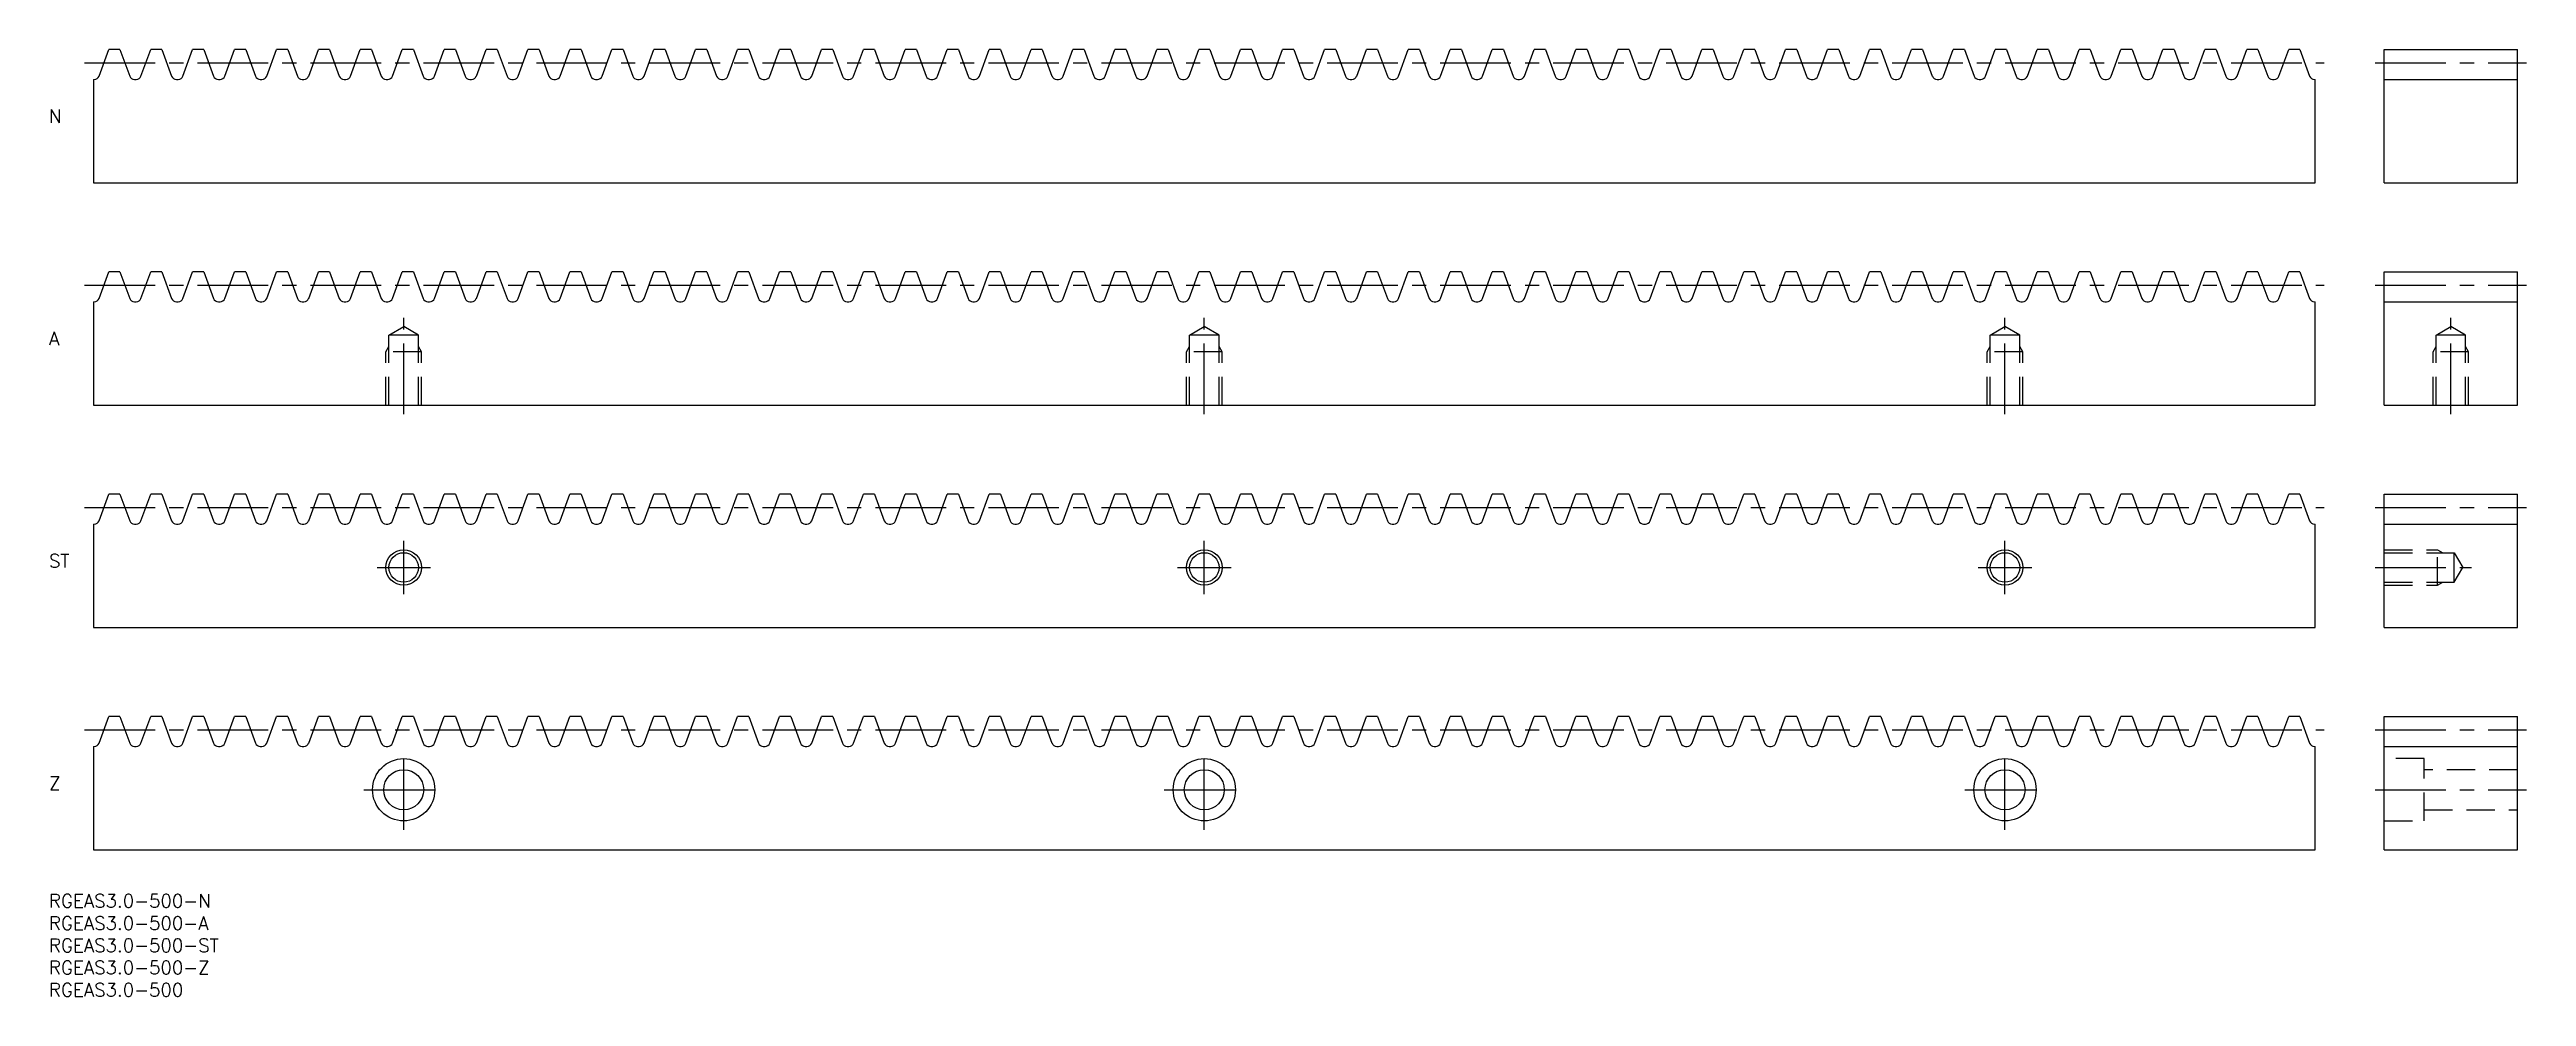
# Model space of a CAD drawing. Extents: x 0 to 557, y -23 to 190.
import ezdxf

# ---------------------------------------------------------------- set-up
doc = ezdxf.new("R2010")
doc.units = 0
doc.header["$LTSCALE"] = 0.5
doc.linetypes.add('CENTER', pattern=[50.8, 31.75, -6.35, 6.35, -6.35])
doc.linetypes.add('DASHED', pattern=[19.05, 12.7, -6.35])
for name, color, linetype in [('MSM_CENTER', 1, 'CENTER'), ('MSM_CONTINUOUS', 7, 'CONTINUOUS'), ('MSM_DASHED', 4, 'DASHED'), ('MSM_NARROW', 5, 'CONTINUOUS'), ('MSM_PART_NUMBER', 7, 'CONTINUOUS')]:
    doc.layers.add(name, color=color, linetype=linetype)
doc.styles.get("Standard").update_dxf_attribs({"font": 'txt.shx', "height": 3, "bigfont": 'bigfont.shx'})

msp = doc.modelspace()

# ---------------------------------------------------------------- linework, layer by layer
at = {"layer": 'MSM_CENTER'}
for p, q in [((8, 187), (511.51, 187)), ((523, 187), (557, 187)), ((8, 137), (511.51, 137)), ((523, 137), (557, 137)), ((79.75, 108), (79.75, 129.67)), ((259.75, 108), (259.75, 129.67)), ((439.76, 108), (439.76, 129.67)), ((540, 108), (540, 129.67)), ((8, 87), (511.51, 87)), ((523, 87), (557, 87)), ((79.75, 67.5), (79.75, 79.5)), ((259.75, 67.5), (259.75, 79.5)), ((439.76, 67.5), (439.76, 79.5)), ((73.75, 73.5), (85.75, 73.5)), ((253.75, 73.5), (265.75, 73.5)), ((433.76, 73.5), (445.76, 73.5)), ((523, 73.5), (544.67, 73.5)), ((8, 37), (511.51, 37)), ((523, 37), (557, 37)), ((79.75, 14.5), (79.75, 32.5)), ((259.75, 14.5), (259.75, 32.5)), ((439.76, 14.5), (439.76, 32.5)), ((70.76, 23.5), (88.75, 23.5)), ((250.76, 23.5), (268.75, 23.5)), ((430.76, 23.5), (448.75, 23.5)), ((523, 23.5), (557, 23.5))]:
    msp.add_line(p, q, dxfattribs=at)
at = {"layer": 'MSM_CONTINUOUS'}
for p, q in [((11.26, 184), (13.45, 190)), ((15.97, 190), (13.45, 190)), ((15.97, 190), (18.16, 184)), ((20.69, 184), (22.87, 190)), ((25.4, 190), (22.87, 190)), ((25.4, 190), (27.58, 184)), ((30.11, 184), (32.3, 190)), ((34.82, 190), (32.3, 190)), ((34.82, 190), (37.01, 184)), ((39.54, 184), (41.72, 190)), ((44.25, 190), (41.72, 190)), ((44.25, 190), (46.43, 184)), ((48.96, 184), (51.15, 190)), ((53.67, 190), (51.15, 190)), ((53.67, 190), (55.86, 184)), ((58.39, 184), (60.57, 190)), ((63.1, 190), (60.57, 190)), ((63.1, 190), (65.28, 184)), ((67.81, 184), (69.99, 190)), ((72.52, 190), (69.99, 190)), ((72.52, 190), (74.71, 184)), ((77.24, 184), (79.42, 190)), ((81.95, 190), (79.42, 190)), ((81.95, 190), (84.13, 184)), ((86.66, 184), (88.84, 190)), ((91.37, 190), (88.84, 190)), ((91.37, 190), (93.56, 184)), ((96.09, 184), (98.27, 190)), ((100.8, 190), (98.27, 190)), ((100.8, 190), (102.98, 184)), ((105.51, 184), (107.69, 190)), ((110.22, 190), (107.69, 190)), ((110.22, 190), (112.41, 184)), ((114.93, 184), (117.12, 190)), ((119.65, 190), (117.12, 190)), ((119.65, 190), (121.83, 184)), ((124.36, 184), (126.54, 190)), ((129.07, 190), (126.54, 190)), ((129.07, 190), (131.26, 184)), ((133.78, 184), (135.97, 190)), ((138.5, 190), (135.97, 190)), ((138.5, 190), (140.68, 184)), ((143.21, 184), (145.39, 190)), ((147.92, 190), (145.39, 190)), ((147.92, 190), (150.11, 184)), ((152.63, 184), (154.82, 190)), ((157.35, 190), (154.82, 190)), ((157.35, 190), (159.53, 184)), ((162.06, 184), (164.24, 190)), ((166.77, 190), (164.24, 190)), ((166.77, 190), (168.96, 184)), ((171.48, 184), (173.67, 190)), ((176.2, 190), (173.67, 190)), ((176.2, 190), (178.38, 184)), ((180.91, 184), (183.09, 190)), ((185.62, 190), (183.09, 190)), ((185.62, 190), (187.8, 184)), ((190.33, 184), (192.52, 190)), ((195.05, 190), (192.52, 190)), ((195.05, 190), (197.23, 184)), ((199.76, 184), (201.94, 190)), ((204.47, 190), (201.94, 190)), ((204.47, 190), (206.65, 184)), ((209.18, 184), (211.37, 190)), ((213.9, 190), (211.37, 190)), ((213.9, 190), (216.08, 184)), ((218.61, 184), (220.79, 190)), ((223.32, 190), (220.79, 190)), ((223.32, 190), (225.5, 184)), ((228.03, 184), (230.22, 190)), ((232.74, 190), (230.22, 190)), ((232.74, 190), (234.93, 184)), ((237.46, 184), (239.64, 190)), ((242.17, 190), (239.64, 190)), ((242.17, 190), (244.35, 184)), ((246.88, 184), (249.07, 190)), ((251.59, 190), (249.07, 190)), ((251.59, 190), (253.78, 184)), ((256.31, 184), (258.49, 190)), ((261.02, 190), (258.49, 190)), ((261.02, 190), (263.2, 184)), ((265.73, 184), (267.92, 190)), ((270.44, 190), (267.92, 190)), ((270.44, 190), (272.63, 184)), ((275.16, 184), (277.34, 190)), ((279.87, 190), (277.34, 190)), ((279.87, 190), (282.05, 184)), ((284.58, 184), (286.77, 190)), ((289.29, 190), (286.77, 190)), ((289.29, 190), (291.48, 184)), ((294.01, 184), (296.19, 190)), ((298.72, 190), (296.19, 190)), ((298.72, 190), (300.9, 184)), ((303.43, 184), (305.61, 190)), ((308.14, 190), (305.61, 190)), ((308.14, 190), (310.33, 184)), ((312.86, 184), (315.04, 190)), ((317.57, 190), (315.04, 190)), ((317.57, 190), (319.75, 184)), ((322.28, 184), (324.46, 190)), ((326.99, 190), (324.46, 190)), ((326.99, 190), (329.18, 184)), ((331.71, 184), (333.89, 190)), ((336.42, 190), (333.89, 190)), ((336.42, 190), (338.6, 184)), ((341.13, 184), (343.31, 190)), ((345.84, 190), (343.31, 190)), ((345.84, 190), (348.03, 184)), ((350.55, 184), (352.74, 190)), ((355.27, 190), (352.74, 190)), ((355.27, 190), (357.45, 184)), ((359.98, 184), (362.16, 190)), ((364.69, 190), (362.16, 190)), ((364.69, 190), (366.88, 184)), ((369.4, 184), (371.59, 190)), ((374.12, 190), (371.59, 190)), ((374.12, 190), (376.3, 184)), ((378.83, 184), (381.01, 190)), ((383.54, 190), (381.01, 190)), ((383.54, 190), (385.73, 184)), ((388.25, 184), (390.44, 190)), ((392.97, 190), (390.44, 190)), ((392.97, 190), (395.15, 184)), ((397.68, 184), (399.86, 190)), ((402.39, 190), (399.86, 190)), ((402.39, 190), (404.58, 184)), ((407.1, 184), (409.29, 190)), ((411.82, 190), (409.29, 190)), ((411.82, 190), (414, 184)), ((416.53, 184), (418.71, 190)), ((421.24, 190), (418.71, 190)), ((421.24, 190), (423.42, 184)), ((425.95, 184), (428.14, 190)), ((430.67, 190), (428.14, 190)), ((430.67, 190), (432.85, 184)), ((435.38, 184), (437.56, 190)), ((440.09, 190), (437.56, 190)), ((440.09, 190), (442.27, 184)), ((444.8, 184), (446.99, 190)), ((449.52, 190), (446.99, 190)), ((449.52, 190), (451.7, 184)), ((454.23, 184), (456.41, 190)), ((458.94, 190), (456.41, 190)), ((458.94, 190), (461.12, 184)), ((463.65, 184), (465.84, 190)), ((468.36, 190), (465.84, 190)), ((468.36, 190), (470.55, 184)), ((473.08, 184), (475.26, 190)), ((477.79, 190), (475.26, 190)), ((477.79, 190), (479.97, 184)), ((482.5, 184), (484.69, 190)), ((487.21, 190), (484.69, 190)), ((487.21, 190), (489.4, 184)), ((491.93, 184), (494.11, 190)), ((496.64, 190), (494.11, 190)), ((496.64, 190), (498.82, 184)), ((501.35, 184), (503.54, 190)), ((506.06, 190), (503.54, 190)), ((506.06, 190), (508.25, 184)), ((525, 190), (555, 190)), ((525, 160), (525, 190)), ((555, 160), (555, 190)), ((10, 183.25), (10.19, 183.25)), ((10, 183.25), (10, 160)), ((19.23, 183.25), (19.62, 183.25)), ((28.65, 183.25), (29.04, 183.25)), ((38.08, 183.25), (38.47, 183.25)), ((47.5, 183.25), (47.89, 183.25)), ((56.93, 183.25), (57.31, 183.25)), ((66.35, 183.25), (66.74, 183.25)), ((75.78, 183.25), (76.16, 183.25)), ((85.2, 183.25), (85.59, 183.25)), ((94.63, 183.25), (95.01, 183.25)), ((104.05, 183.25), (104.44, 183.25)), ((113.48, 183.25), (113.86, 183.25)), ((122.9, 183.25), (123.29, 183.25)), ((132.33, 183.25), (132.71, 183.25)), ((141.75, 183.25), (142.14, 183.25)), ((151.18, 183.25), (151.56, 183.25)), ((160.6, 183.25), (160.99, 183.25)), ((170.03, 183.25), (170.41, 183.25)), ((179.45, 183.25), (179.84, 183.25)), ((188.88, 183.25), (189.26, 183.25)), ((198.3, 183.25), (198.69, 183.25)), ((207.73, 183.25), (208.11, 183.25)), ((217.15, 183.25), (217.54, 183.25)), ((226.58, 183.25), (226.96, 183.25)), ((236, 183.25), (236.39, 183.25)), ((245.42, 183.25), (245.81, 183.25)), ((254.85, 183.25), (255.24, 183.25)), ((264.27, 183.25), (264.66, 183.25)), ((273.7, 183.25), (274.09, 183.25)), ((283.12, 183.25), (283.51, 183.25)), ((292.55, 183.25), (292.93, 183.25)), ((301.97, 183.25), (302.36, 183.25)), ((311.4, 183.25), (311.78, 183.25)), ((320.82, 183.25), (321.21, 183.25)), ((330.25, 183.25), (330.63, 183.25)), ((339.67, 183.25), (340.06, 183.25)), ((349.1, 183.25), (349.48, 183.25)), ((358.52, 183.25), (358.91, 183.25)), ((367.95, 183.25), (368.33, 183.25)), ((377.37, 183.25), (377.76, 183.25)), ((386.8, 183.25), (387.18, 183.25)), ((396.22, 183.25), (396.61, 183.25)), ((405.65, 183.25), (406.03, 183.25)), ((415.07, 183.25), (415.46, 183.25)), ((424.5, 183.25), (424.88, 183.25)), ((433.92, 183.25), (434.31, 183.25)), ((443.35, 183.25), (443.73, 183.25)), ((452.77, 183.25), (453.16, 183.25)), ((462.2, 183.25), (462.58, 183.25)), ((471.62, 183.25), (472.01, 183.25)), ((481.04, 183.25), (481.43, 183.25)), ((490.47, 183.25), (490.86, 183.25)), ((499.89, 183.25), (500.28, 183.25)), ((509.32, 183.25), (509.51, 183.25)), ((509.51, 160), (509.51, 183.25)), ((525, 183.25), (555, 183.25)), ((10, 160), (509.51, 160)), ((525, 160), (555, 160)), ((11.26, 134), (13.45, 140)), ((15.97, 140), (13.45, 140)), ((15.97, 140), (18.16, 134)), ((20.69, 134), (22.87, 140)), ((25.4, 140), (22.87, 140)), ((25.4, 140), (27.58, 134)), ((30.11, 134), (32.3, 140)), ((34.82, 140), (32.3, 140)), ((34.82, 140), (37.01, 134)), ((39.54, 134), (41.72, 140)), ((44.25, 140), (41.72, 140)), ((44.25, 140), (46.43, 134)), ((48.96, 134), (51.15, 140)), ((53.67, 140), (51.15, 140)), ((53.67, 140), (55.86, 134)), ((58.39, 134), (60.57, 140)), ((63.1, 140), (60.57, 140)), ((63.1, 140), (65.28, 134)), ((67.81, 134), (69.99, 140)), ((72.52, 140), (69.99, 140)), ((72.52, 140), (74.71, 134)), ((77.24, 134), (79.42, 140)), ((81.95, 140), (79.42, 140)), ((81.95, 140), (84.13, 134)), ((86.66, 134), (88.84, 140)), ((91.37, 140), (88.84, 140)), ((91.37, 140), (93.56, 134)), ((96.09, 134), (98.27, 140)), ((100.8, 140), (98.27, 140)), ((100.8, 140), (102.98, 134)), ((105.51, 134), (107.69, 140)), ((110.22, 140), (107.69, 140)), ((110.22, 140), (112.41, 134)), ((114.93, 134), (117.12, 140)), ((119.65, 140), (117.12, 140)), ((119.65, 140), (121.83, 134)), ((124.36, 134), (126.54, 140)), ((129.07, 140), (126.54, 140)), ((129.07, 140), (131.26, 134)), ((133.78, 134), (135.97, 140)), ((138.5, 140), (135.97, 140)), ((138.5, 140), (140.68, 134)), ((143.21, 134), (145.39, 140)), ((147.92, 140), (145.39, 140)), ((147.92, 140), (150.11, 134)), ((152.63, 134), (154.82, 140)), ((157.35, 140), (154.82, 140)), ((157.35, 140), (159.53, 134)), ((162.06, 134), (164.24, 140)), ((166.77, 140), (164.24, 140)), ((166.77, 140), (168.96, 134)), ((171.48, 134), (173.67, 140)), ((176.2, 140), (173.67, 140)), ((176.2, 140), (178.38, 134)), ((180.91, 134), (183.09, 140)), ((185.62, 140), (183.09, 140)), ((185.62, 140), (187.8, 134)), ((190.33, 134), (192.52, 140)), ((195.05, 140), (192.52, 140)), ((195.05, 140), (197.23, 134)), ((199.76, 134), (201.94, 140)), ((204.47, 140), (201.94, 140)), ((204.47, 140), (206.65, 134)), ((209.18, 134), (211.37, 140)), ((213.9, 140), (211.37, 140)), ((213.9, 140), (216.08, 134)), ((218.61, 134), (220.79, 140)), ((223.32, 140), (220.79, 140)), ((223.32, 140), (225.5, 134)), ((228.03, 134), (230.22, 140)), ((232.74, 140), (230.22, 140)), ((232.74, 140), (234.93, 134)), ((237.46, 134), (239.64, 140)), ((242.17, 140), (239.64, 140)), ((242.17, 140), (244.35, 134)), ((246.88, 134), (249.07, 140)), ((251.59, 140), (249.07, 140)), ((251.59, 140), (253.78, 134)), ((256.31, 134), (258.49, 140)), ((261.02, 140), (258.49, 140)), ((261.02, 140), (263.2, 134)), ((265.73, 134), (267.92, 140)), ((270.44, 140), (267.92, 140)), ((270.44, 140), (272.63, 134)), ((275.16, 134), (277.34, 140)), ((279.87, 140), (277.34, 140)), ((279.87, 140), (282.05, 134)), ((284.58, 134), (286.77, 140)), ((289.29, 140), (286.77, 140)), ((289.29, 140), (291.48, 134)), ((294.01, 134), (296.19, 140)), ((298.72, 140), (296.19, 140)), ((298.72, 140), (300.9, 134)), ((303.43, 134), (305.61, 140)), ((308.14, 140), (305.61, 140)), ((308.14, 140), (310.33, 134)), ((312.86, 134), (315.04, 140)), ((317.57, 140), (315.04, 140)), ((317.57, 140), (319.75, 134)), ((322.28, 134), (324.46, 140)), ((326.99, 140), (324.46, 140)), ((326.99, 140), (329.18, 134)), ((331.71, 134), (333.89, 140)), ((336.42, 140), (333.89, 140)), ((336.42, 140), (338.6, 134)), ((341.13, 134), (343.31, 140)), ((345.84, 140), (343.31, 140)), ((345.84, 140), (348.03, 134)), ((350.55, 134), (352.74, 140)), ((355.27, 140), (352.74, 140)), ((355.27, 140), (357.45, 134)), ((359.98, 134), (362.16, 140)), ((364.69, 140), (362.16, 140)), ((364.69, 140), (366.88, 134)), ((369.4, 134), (371.59, 140)), ((374.12, 140), (371.59, 140)), ((374.12, 140), (376.3, 134)), ((378.83, 134), (381.01, 140)), ((383.54, 140), (381.01, 140)), ((383.54, 140), (385.73, 134)), ((388.25, 134), (390.44, 140)), ((392.97, 140), (390.44, 140)), ((392.97, 140), (395.15, 134)), ((397.68, 134), (399.86, 140)), ((402.39, 140), (399.86, 140)), ((402.39, 140), (404.58, 134)), ((407.1, 134), (409.29, 140)), ((411.82, 140), (409.29, 140)), ((411.82, 140), (414, 134)), ((416.53, 134), (418.71, 140)), ((421.24, 140), (418.71, 140)), ((421.24, 140), (423.42, 134)), ((425.95, 134), (428.14, 140)), ((430.67, 140), (428.14, 140)), ((430.67, 140), (432.85, 134)), ((435.38, 134), (437.56, 140)), ((440.09, 140), (437.56, 140)), ((440.09, 140), (442.27, 134)), ((444.8, 134), (446.99, 140)), ((449.52, 140), (446.99, 140)), ((449.52, 140), (451.7, 134)), ((454.23, 134), (456.41, 140)), ((458.94, 140), (456.41, 140)), ((458.94, 140), (461.12, 134)), ((463.65, 134), (465.84, 140)), ((468.36, 140), (465.84, 140)), ((468.36, 140), (470.55, 134)), ((473.08, 134), (475.26, 140)), ((477.79, 140), (475.26, 140)), ((477.79, 140), (479.97, 134)), ((482.5, 134), (484.69, 140)), ((487.21, 140), (484.69, 140)), ((487.21, 140), (489.4, 134)), ((491.93, 134), (494.11, 140)), ((496.64, 140), (494.11, 140)), ((496.64, 140), (498.82, 134)), ((501.35, 134), (503.54, 140)), ((506.06, 140), (503.54, 140)), ((506.06, 140), (508.25, 134)), ((525, 140), (555, 140)), ((525, 110), (525, 140)), ((555, 110), (555, 140)), ((10, 133.25), (10.19, 133.25)), ((10, 133.25), (10, 110)), ((19.23, 133.25), (19.62, 133.25)), ((28.65, 133.25), (29.04, 133.25)), ((38.08, 133.25), (38.47, 133.25)), ((47.5, 133.25), (47.89, 133.25)), ((56.93, 133.25), (57.31, 133.25)), ((66.35, 133.25), (66.74, 133.25)), ((75.78, 133.25), (76.16, 133.25)), ((85.2, 133.25), (85.59, 133.25)), ((94.63, 133.25), (95.01, 133.25)), ((104.05, 133.25), (104.44, 133.25)), ((113.48, 133.25), (113.86, 133.25)), ((122.9, 133.25), (123.29, 133.25)), ((132.33, 133.25), (132.71, 133.25)), ((141.75, 133.25), (142.14, 133.25)), ((151.18, 133.25), (151.56, 133.25)), ((160.6, 133.25), (160.99, 133.25)), ((170.03, 133.25), (170.41, 133.25)), ((179.45, 133.25), (179.84, 133.25)), ((188.88, 133.25), (189.26, 133.25)), ((198.3, 133.25), (198.69, 133.25)), ((207.73, 133.25), (208.11, 133.25)), ((217.15, 133.25), (217.54, 133.25)), ((226.58, 133.25), (226.96, 133.25)), ((236, 133.25), (236.39, 133.25)), ((245.42, 133.25), (245.81, 133.25)), ((254.85, 133.25), (255.24, 133.25)), ((264.27, 133.25), (264.66, 133.25)), ((273.7, 133.25), (274.09, 133.25)), ((283.12, 133.25), (283.51, 133.25)), ((292.55, 133.25), (292.93, 133.25)), ((301.97, 133.25), (302.36, 133.25)), ((311.4, 133.25), (311.78, 133.25)), ((320.82, 133.25), (321.21, 133.25)), ((330.25, 133.25), (330.63, 133.25)), ((339.67, 133.25), (340.06, 133.25)), ((349.1, 133.25), (349.48, 133.25)), ((358.52, 133.25), (358.91, 133.25)), ((367.95, 133.25), (368.33, 133.25)), ((377.37, 133.25), (377.76, 133.25)), ((386.8, 133.25), (387.18, 133.25)), ((396.22, 133.25), (396.61, 133.25)), ((405.65, 133.25), (406.03, 133.25)), ((415.07, 133.25), (415.46, 133.25)), ((424.5, 133.25), (424.88, 133.25)), ((433.92, 133.25), (434.31, 133.25)), ((443.35, 133.25), (443.73, 133.25)), ((452.77, 133.25), (453.16, 133.25)), ((462.2, 133.25), (462.58, 133.25)), ((471.62, 133.25), (472.01, 133.25)), ((481.04, 133.25), (481.43, 133.25)), ((490.47, 133.25), (490.86, 133.25)), ((499.89, 133.25), (500.28, 133.25)), ((509.32, 133.25), (509.51, 133.25)), ((509.51, 110), (509.51, 133.25)), ((525, 133.25), (555, 133.25)), ((10, 110), (509.51, 110)), ((525, 110), (555, 110)), ((11.26, 84), (13.45, 90)), ((15.97, 90), (13.45, 90)), ((15.97, 90), (18.16, 84)), ((20.69, 84), (22.87, 90)), ((25.4, 90), (22.87, 90)), ((25.4, 90), (27.58, 84)), ((30.11, 84), (32.3, 90)), ((34.82, 90), (32.3, 90)), ((34.82, 90), (37.01, 84)), ((39.54, 84), (41.72, 90)), ((44.25, 90), (41.72, 90)), ((44.25, 90), (46.43, 84)), ((48.96, 84), (51.15, 90)), ((53.67, 90), (51.15, 90)), ((53.67, 90), (55.86, 84)), ((58.39, 84), (60.57, 90)), ((63.1, 90), (60.57, 90)), ((63.1, 90), (65.28, 84)), ((67.81, 84), (69.99, 90)), ((72.52, 90), (69.99, 90)), ((72.52, 90), (74.71, 84)), ((77.24, 84), (79.42, 90)), ((81.95, 90), (79.42, 90)), ((81.95, 90), (84.13, 84)), ((86.66, 84), (88.84, 90)), ((91.37, 90), (88.84, 90)), ((91.37, 90), (93.56, 84)), ((96.09, 84), (98.27, 90)), ((100.8, 90), (98.27, 90)), ((100.8, 90), (102.98, 84)), ((105.51, 84), (107.69, 90)), ((110.22, 90), (107.69, 90)), ((110.22, 90), (112.41, 84)), ((114.93, 84), (117.12, 90)), ((119.65, 90), (117.12, 90)), ((119.65, 90), (121.83, 84)), ((124.36, 84), (126.54, 90)), ((129.07, 90), (126.54, 90)), ((129.07, 90), (131.26, 84)), ((133.78, 84), (135.97, 90)), ((138.5, 90), (135.97, 90)), ((138.5, 90), (140.68, 84)), ((143.21, 84), (145.39, 90)), ((147.92, 90), (145.39, 90)), ((147.92, 90), (150.11, 84)), ((152.63, 84), (154.82, 90)), ((157.35, 90), (154.82, 90)), ((157.35, 90), (159.53, 84)), ((162.06, 84), (164.24, 90)), ((166.77, 90), (164.24, 90)), ((166.77, 90), (168.96, 84)), ((171.48, 84), (173.67, 90)), ((176.2, 90), (173.67, 90)), ((176.2, 90), (178.38, 84)), ((180.91, 84), (183.09, 90)), ((185.62, 90), (183.09, 90)), ((185.62, 90), (187.8, 84)), ((190.33, 84), (192.52, 90)), ((195.05, 90), (192.52, 90)), ((195.05, 90), (197.23, 84)), ((199.76, 84), (201.94, 90)), ((204.47, 90), (201.94, 90)), ((204.47, 90), (206.65, 84)), ((209.18, 84), (211.37, 90)), ((213.9, 90), (211.37, 90)), ((213.9, 90), (216.08, 84)), ((218.61, 84), (220.79, 90)), ((223.32, 90), (220.79, 90)), ((223.32, 90), (225.5, 84)), ((228.03, 84), (230.22, 90)), ((232.74, 90), (230.22, 90)), ((232.74, 90), (234.93, 84)), ((237.46, 84), (239.64, 90)), ((242.17, 90), (239.64, 90)), ((242.17, 90), (244.35, 84)), ((246.88, 84), (249.07, 90)), ((251.59, 90), (249.07, 90)), ((251.59, 90), (253.78, 84)), ((256.31, 84), (258.49, 90)), ((261.02, 90), (258.49, 90)), ((261.02, 90), (263.2, 84)), ((265.73, 84), (267.92, 90)), ((270.44, 90), (267.92, 90)), ((270.44, 90), (272.63, 84)), ((275.16, 84), (277.34, 90)), ((279.87, 90), (277.34, 90)), ((279.87, 90), (282.05, 84)), ((284.58, 84), (286.77, 90)), ((289.29, 90), (286.77, 90)), ((289.29, 90), (291.48, 84)), ((294.01, 84), (296.19, 90)), ((298.72, 90), (296.19, 90)), ((298.72, 90), (300.9, 84)), ((303.43, 84), (305.61, 90)), ((308.14, 90), (305.61, 90)), ((308.14, 90), (310.33, 84)), ((312.86, 84), (315.04, 90)), ((317.57, 90), (315.04, 90)), ((317.57, 90), (319.75, 84)), ((322.28, 84), (324.46, 90)), ((326.99, 90), (324.46, 90)), ((326.99, 90), (329.18, 84)), ((331.71, 84), (333.89, 90)), ((336.42, 90), (333.89, 90)), ((336.42, 90), (338.6, 84)), ((341.13, 84), (343.31, 90)), ((345.84, 90), (343.31, 90)), ((345.84, 90), (348.03, 84)), ((350.55, 84), (352.74, 90)), ((355.27, 90), (352.74, 90)), ((355.27, 90), (357.45, 84)), ((359.98, 84), (362.16, 90)), ((364.69, 90), (362.16, 90)), ((364.69, 90), (366.88, 84)), ((369.4, 84), (371.59, 90)), ((374.12, 90), (371.59, 90)), ((374.12, 90), (376.3, 84)), ((378.83, 84), (381.01, 90)), ((383.54, 90), (381.01, 90)), ((383.54, 90), (385.73, 84)), ((388.25, 84), (390.44, 90)), ((392.97, 90), (390.44, 90)), ((392.97, 90), (395.15, 84)), ((397.68, 84), (399.86, 90)), ((402.39, 90), (399.86, 90)), ((402.39, 90), (404.58, 84)), ((407.1, 84), (409.29, 90)), ((411.82, 90), (409.29, 90)), ((411.82, 90), (414, 84)), ((416.53, 84), (418.71, 90)), ((421.24, 90), (418.71, 90)), ((421.24, 90), (423.42, 84)), ((425.95, 84), (428.14, 90)), ((430.67, 90), (428.14, 90)), ((430.67, 90), (432.85, 84)), ((435.38, 84), (437.56, 90)), ((440.09, 90), (437.56, 90)), ((440.09, 90), (442.27, 84)), ((444.8, 84), (446.99, 90)), ((449.52, 90), (446.99, 90)), ((449.52, 90), (451.7, 84)), ((454.23, 84), (456.41, 90)), ((458.94, 90), (456.41, 90)), ((458.94, 90), (461.12, 84)), ((463.65, 84), (465.84, 90)), ((468.36, 90), (465.84, 90)), ((468.36, 90), (470.55, 84)), ((473.08, 84), (475.26, 90)), ((477.79, 90), (475.26, 90)), ((477.79, 90), (479.97, 84)), ((482.5, 84), (484.69, 90)), ((487.21, 90), (484.69, 90)), ((487.21, 90), (489.4, 84)), ((491.93, 84), (494.11, 90)), ((496.64, 90), (494.11, 90)), ((496.64, 90), (498.82, 84)), ((501.35, 84), (503.54, 90)), ((506.06, 90), (503.54, 90)), ((506.06, 90), (508.25, 84)), ((525, 90), (555, 90)), ((525, 60), (525, 90)), ((555, 60), (555, 90)), ((10, 83.25), (10.19, 83.25)), ((10, 83.25), (10, 60)), ((19.23, 83.25), (19.62, 83.25)), ((28.65, 83.25), (29.04, 83.25)), ((38.08, 83.25), (38.47, 83.25)), ((47.5, 83.25), (47.89, 83.25)), ((56.93, 83.25), (57.31, 83.25)), ((66.35, 83.25), (66.74, 83.25)), ((75.78, 83.25), (76.16, 83.25)), ((85.2, 83.25), (85.59, 83.25)), ((94.63, 83.25), (95.01, 83.25)), ((104.05, 83.25), (104.44, 83.25)), ((113.48, 83.25), (113.86, 83.25)), ((122.9, 83.25), (123.29, 83.25)), ((132.33, 83.25), (132.71, 83.25)), ((141.75, 83.25), (142.14, 83.25)), ((151.18, 83.25), (151.56, 83.25)), ((160.6, 83.25), (160.99, 83.25)), ((170.03, 83.25), (170.41, 83.25)), ((179.45, 83.25), (179.84, 83.25)), ((188.88, 83.25), (189.26, 83.25)), ((198.3, 83.25), (198.69, 83.25)), ((207.73, 83.25), (208.11, 83.25)), ((217.15, 83.25), (217.54, 83.25)), ((226.58, 83.25), (226.96, 83.25)), ((236, 83.25), (236.39, 83.25)), ((245.42, 83.25), (245.81, 83.25)), ((254.85, 83.25), (255.24, 83.25)), ((264.27, 83.25), (264.66, 83.25)), ((273.7, 83.25), (274.09, 83.25)), ((283.12, 83.25), (283.51, 83.25)), ((292.55, 83.25), (292.93, 83.25)), ((301.97, 83.25), (302.36, 83.25)), ((311.4, 83.25), (311.78, 83.25)), ((320.82, 83.25), (321.21, 83.25)), ((330.25, 83.25), (330.63, 83.25)), ((339.67, 83.25), (340.06, 83.25)), ((349.1, 83.25), (349.48, 83.25)), ((358.52, 83.25), (358.91, 83.25)), ((367.95, 83.25), (368.33, 83.25)), ((377.37, 83.25), (377.76, 83.25)), ((386.8, 83.25), (387.18, 83.25)), ((396.22, 83.25), (396.61, 83.25)), ((405.65, 83.25), (406.03, 83.25)), ((415.07, 83.25), (415.46, 83.25)), ((424.5, 83.25), (424.88, 83.25)), ((433.92, 83.25), (434.31, 83.25)), ((443.35, 83.25), (443.73, 83.25)), ((452.77, 83.25), (453.16, 83.25)), ((462.2, 83.25), (462.58, 83.25)), ((471.62, 83.25), (472.01, 83.25)), ((481.04, 83.25), (481.43, 83.25)), ((490.47, 83.25), (490.86, 83.25)), ((499.89, 83.25), (500.28, 83.25)), ((509.32, 83.25), (509.51, 83.25)), ((509.51, 60), (509.51, 83.25)), ((525, 83.25), (555, 83.25)), ((10, 60), (509.51, 60)), ((525, 60), (555, 60)), ((11.26, 34), (13.45, 40)), ((15.97, 40), (13.45, 40)), ((15.97, 40), (18.16, 34)), ((20.69, 34), (22.87, 40)), ((25.4, 40), (22.87, 40)), ((25.4, 40), (27.58, 34)), ((30.11, 34), (32.3, 40)), ((34.82, 40), (32.3, 40)), ((34.82, 40), (37.01, 34)), ((39.54, 34), (41.72, 40)), ((44.25, 40), (41.72, 40)), ((44.25, 40), (46.43, 34)), ((48.96, 34), (51.15, 40)), ((53.67, 40), (51.15, 40)), ((53.67, 40), (55.86, 34)), ((58.39, 34), (60.57, 40)), ((63.1, 40), (60.57, 40)), ((63.1, 40), (65.28, 34)), ((67.81, 34), (69.99, 40)), ((72.52, 40), (69.99, 40)), ((72.52, 40), (74.71, 34)), ((77.24, 34), (79.42, 40)), ((81.95, 40), (79.42, 40)), ((81.95, 40), (84.13, 34)), ((86.66, 34), (88.84, 40)), ((91.37, 40), (88.84, 40)), ((91.37, 40), (93.56, 34)), ((96.09, 34), (98.27, 40)), ((100.8, 40), (98.27, 40)), ((100.8, 40), (102.98, 34)), ((105.51, 34), (107.69, 40)), ((110.22, 40), (107.69, 40)), ((110.22, 40), (112.41, 34)), ((114.93, 34), (117.12, 40)), ((119.65, 40), (117.12, 40)), ((119.65, 40), (121.83, 34)), ((124.36, 34), (126.54, 40)), ((129.07, 40), (126.54, 40)), ((129.07, 40), (131.26, 34)), ((133.78, 34), (135.97, 40)), ((138.5, 40), (135.97, 40)), ((138.5, 40), (140.68, 34)), ((143.21, 34), (145.39, 40)), ((147.92, 40), (145.39, 40)), ((147.92, 40), (150.11, 34)), ((152.63, 34), (154.82, 40)), ((157.35, 40), (154.82, 40)), ((157.35, 40), (159.53, 34)), ((162.06, 34), (164.24, 40)), ((166.77, 40), (164.24, 40)), ((166.77, 40), (168.96, 34)), ((171.48, 34), (173.67, 40)), ((176.2, 40), (173.67, 40)), ((176.2, 40), (178.38, 34)), ((180.91, 34), (183.09, 40)), ((185.62, 40), (183.09, 40)), ((185.62, 40), (187.8, 34)), ((190.33, 34), (192.52, 40)), ((195.05, 40), (192.52, 40)), ((195.05, 40), (197.23, 34)), ((199.76, 34), (201.94, 40)), ((204.47, 40), (201.94, 40)), ((204.47, 40), (206.65, 34)), ((209.18, 34), (211.37, 40)), ((213.9, 40), (211.37, 40)), ((213.9, 40), (216.08, 34)), ((218.61, 34), (220.79, 40)), ((223.32, 40), (220.79, 40)), ((223.32, 40), (225.5, 34)), ((228.03, 34), (230.22, 40)), ((232.74, 40), (230.22, 40)), ((232.74, 40), (234.93, 34)), ((237.46, 34), (239.64, 40)), ((242.17, 40), (239.64, 40)), ((242.17, 40), (244.35, 34)), ((246.88, 34), (249.07, 40)), ((251.59, 40), (249.07, 40)), ((251.59, 40), (253.78, 34)), ((256.31, 34), (258.49, 40)), ((261.02, 40), (258.49, 40)), ((261.02, 40), (263.2, 34)), ((265.73, 34), (267.92, 40)), ((270.44, 40), (267.92, 40)), ((270.44, 40), (272.63, 34)), ((275.16, 34), (277.34, 40)), ((279.87, 40), (277.34, 40)), ((279.87, 40), (282.05, 34)), ((284.58, 34), (286.77, 40)), ((289.29, 40), (286.77, 40)), ((289.29, 40), (291.48, 34)), ((294.01, 34), (296.19, 40)), ((298.72, 40), (296.19, 40)), ((298.72, 40), (300.9, 34)), ((303.43, 34), (305.61, 40)), ((308.14, 40), (305.61, 40)), ((308.14, 40), (310.33, 34)), ((312.86, 34), (315.04, 40)), ((317.57, 40), (315.04, 40)), ((317.57, 40), (319.75, 34)), ((322.28, 34), (324.46, 40)), ((326.99, 40), (324.46, 40)), ((326.99, 40), (329.18, 34)), ((331.71, 34), (333.89, 40)), ((336.42, 40), (333.89, 40)), ((336.42, 40), (338.6, 34)), ((341.13, 34), (343.31, 40)), ((345.84, 40), (343.31, 40)), ((345.84, 40), (348.03, 34)), ((350.55, 34), (352.74, 40)), ((355.27, 40), (352.74, 40)), ((355.27, 40), (357.45, 34)), ((359.98, 34), (362.16, 40)), ((364.69, 40), (362.16, 40)), ((364.69, 40), (366.88, 34)), ((369.4, 34), (371.59, 40)), ((374.12, 40), (371.59, 40)), ((374.12, 40), (376.3, 34)), ((378.83, 34), (381.01, 40)), ((383.54, 40), (381.01, 40)), ((383.54, 40), (385.73, 34)), ((388.25, 34), (390.44, 40)), ((392.97, 40), (390.44, 40)), ((392.97, 40), (395.15, 34)), ((397.68, 34), (399.86, 40)), ((402.39, 40), (399.86, 40)), ((402.39, 40), (404.58, 34)), ((407.1, 34), (409.29, 40)), ((411.82, 40), (409.29, 40)), ((411.82, 40), (414, 34)), ((416.53, 34), (418.71, 40)), ((421.24, 40), (418.71, 40)), ((421.24, 40), (423.42, 34)), ((425.95, 34), (428.14, 40)), ((430.67, 40), (428.14, 40)), ((430.67, 40), (432.85, 34)), ((435.38, 34), (437.56, 40)), ((440.09, 40), (437.56, 40)), ((440.09, 40), (442.27, 34)), ((444.8, 34), (446.99, 40)), ((449.52, 40), (446.99, 40)), ((449.52, 40), (451.7, 34)), ((454.23, 34), (456.41, 40)), ((458.94, 40), (456.41, 40)), ((458.94, 40), (461.12, 34)), ((463.65, 34), (465.84, 40)), ((468.36, 40), (465.84, 40)), ((468.36, 40), (470.55, 34)), ((473.08, 34), (475.26, 40)), ((477.79, 40), (475.26, 40)), ((477.79, 40), (479.97, 34)), ((482.5, 34), (484.69, 40)), ((487.21, 40), (484.69, 40)), ((487.21, 40), (489.4, 34)), ((491.93, 34), (494.11, 40)), ((496.64, 40), (494.11, 40)), ((496.64, 40), (498.82, 34)), ((501.35, 34), (503.54, 40)), ((506.06, 40), (503.54, 40)), ((506.06, 40), (508.25, 34)), ((525, 40), (555, 40)), ((525, 10), (525, 40)), ((555, 10), (555, 40)), ((10, 33.25), (10.19, 33.25)), ((10, 33.25), (10, 10)), ((19.23, 33.25), (19.62, 33.25)), ((28.65, 33.25), (29.04, 33.25)), ((38.08, 33.25), (38.47, 33.25)), ((47.5, 33.25), (47.89, 33.25)), ((56.93, 33.25), (57.31, 33.25)), ((66.35, 33.25), (66.74, 33.25)), ((75.78, 33.25), (76.16, 33.25)), ((85.2, 33.25), (85.59, 33.25)), ((94.63, 33.25), (95.01, 33.25)), ((104.05, 33.25), (104.44, 33.25)), ((113.48, 33.25), (113.86, 33.25)), ((122.9, 33.25), (123.29, 33.25)), ((132.33, 33.25), (132.71, 33.25)), ((141.75, 33.25), (142.14, 33.25)), ((151.18, 33.25), (151.56, 33.25)), ((160.6, 33.25), (160.99, 33.25)), ((170.03, 33.25), (170.41, 33.25)), ((179.45, 33.25), (179.84, 33.25)), ((188.88, 33.25), (189.26, 33.25)), ((198.3, 33.25), (198.69, 33.25)), ((207.73, 33.25), (208.11, 33.25)), ((217.15, 33.25), (217.54, 33.25)), ((226.58, 33.25), (226.96, 33.25)), ((236, 33.25), (236.39, 33.25)), ((245.42, 33.25), (245.81, 33.25)), ((254.85, 33.25), (255.24, 33.25)), ((264.27, 33.25), (264.66, 33.25)), ((273.7, 33.25), (274.09, 33.25)), ((283.12, 33.25), (283.51, 33.25)), ((292.55, 33.25), (292.93, 33.25)), ((301.97, 33.25), (302.36, 33.25)), ((311.4, 33.25), (311.78, 33.25)), ((320.82, 33.25), (321.21, 33.25)), ((330.25, 33.25), (330.63, 33.25)), ((339.67, 33.25), (340.06, 33.25)), ((349.1, 33.25), (349.48, 33.25)), ((358.52, 33.25), (358.91, 33.25)), ((367.95, 33.25), (368.33, 33.25)), ((377.37, 33.25), (377.76, 33.25)), ((386.8, 33.25), (387.18, 33.25)), ((396.22, 33.25), (396.61, 33.25)), ((405.65, 33.25), (406.03, 33.25)), ((415.07, 33.25), (415.46, 33.25)), ((424.5, 33.25), (424.88, 33.25)), ((433.92, 33.25), (434.31, 33.25)), ((443.35, 33.25), (443.73, 33.25)), ((452.77, 33.25), (453.16, 33.25)), ((462.2, 33.25), (462.58, 33.25)), ((471.62, 33.25), (472.01, 33.25)), ((481.04, 33.25), (481.43, 33.25)), ((490.47, 33.25), (490.86, 33.25)), ((499.89, 33.25), (500.28, 33.25)), ((509.32, 33.25), (509.51, 33.25)), ((509.51, 10), (509.51, 33.25)), ((525, 33.25), (555, 33.25)), ((10, 10), (509.51, 10)), ((525, 10), (555, 10))]:
    msp.add_line(p, q, dxfattribs=at)
for centre, radius in [((79.75, 73.5), 3.32), ((259.75, 73.5), 3.32), ((439.76, 73.5), 3.32), ((79.75, 23.5), 7), ((79.75, 23.5), 4.5), ((259.75, 23.5), 7), ((259.75, 23.5), 4.5), ((439.76, 23.5), 7), ((439.76, 23.5), 4.5)]:
    msp.add_circle(centre, radius, dxfattribs=at)
for centre, start, end in [((10.19, 184.39), 270, 340), ((19.23, 184.39), 200, 270), ((19.62, 184.39), 270, 340), ((28.65, 184.39), 200, 270), ((29.04, 184.39), 270, 340), ((38.08, 184.39), 200, 270), ((38.47, 184.39), 270, 340), ((47.5, 184.39), 200, 270), ((47.89, 184.39), 270, 340), ((56.93, 184.39), 200, 270), ((57.31, 184.39), 270, 340), ((66.35, 184.39), 200, 270), ((66.74, 184.39), 270, 340), ((75.78, 184.39), 200, 270), ((76.16, 184.39), 270, 340), ((85.2, 184.39), 200, 270), ((85.59, 184.39), 270, 340), ((94.63, 184.39), 200, 270), ((95.01, 184.39), 270, 340), ((104.05, 184.39), 200, 270), ((104.44, 184.39), 270, 340), ((113.48, 184.39), 200, 270), ((113.86, 184.39), 270, 340), ((122.9, 184.39), 200, 270), ((123.29, 184.39), 270, 340), ((132.33, 184.39), 200, 270), ((132.71, 184.39), 270, 340), ((141.75, 184.39), 200, 270), ((142.14, 184.39), 270, 340), ((151.18, 184.39), 200, 270), ((151.56, 184.39), 270, 340), ((160.6, 184.39), 200, 270), ((160.99, 184.39), 270, 340), ((170.03, 184.39), 200, 270), ((170.41, 184.39), 270, 340), ((179.45, 184.39), 200, 270), ((179.84, 184.39), 270, 340), ((188.88, 184.39), 200, 270), ((189.26, 184.39), 270, 340), ((198.3, 184.39), 200, 270), ((198.69, 184.39), 270, 340), ((207.73, 184.39), 200, 270), ((208.11, 184.39), 270, 340), ((217.15, 184.39), 200, 270), ((217.54, 184.39), 270, 340), ((226.58, 184.39), 200, 270), ((226.96, 184.39), 270, 340), ((236, 184.39), 200, 270), ((236.39, 184.39), 270, 340), ((245.42, 184.39), 200, 270), ((245.81, 184.39), 270, 340), ((254.85, 184.39), 200, 270), ((255.24, 184.39), 270, 340), ((264.27, 184.39), 200, 270), ((264.66, 184.39), 270, 340), ((273.7, 184.39), 200, 270), ((274.09, 184.39), 270, 340), ((283.12, 184.39), 200, 270), ((283.51, 184.39), 270, 340), ((292.55, 184.39), 200, 270), ((292.93, 184.39), 270, 340), ((301.97, 184.39), 200, 270), ((302.36, 184.39), 270, 340), ((311.4, 184.39), 200, 270), ((311.78, 184.39), 270, 340), ((320.82, 184.39), 200, 270), ((321.21, 184.39), 270, 340), ((330.25, 184.39), 200, 270), ((330.63, 184.39), 270, 340), ((339.67, 184.39), 200, 270), ((340.06, 184.39), 270, 340), ((349.1, 184.39), 200, 270), ((349.48, 184.39), 270, 340), ((358.52, 184.39), 200, 270), ((358.91, 184.39), 270, 340), ((367.95, 184.39), 200, 270), ((368.33, 184.39), 270, 340), ((377.37, 184.39), 200, 270), ((377.76, 184.39), 270, 340), ((386.8, 184.39), 200, 270), ((387.18, 184.39), 270, 340), ((396.22, 184.39), 200, 270), ((396.61, 184.39), 270, 340), ((405.65, 184.39), 200, 270), ((406.03, 184.39), 270, 340), ((415.07, 184.39), 200, 270), ((415.46, 184.39), 270, 340), ((424.5, 184.39), 200, 270), ((424.88, 184.39), 270, 340), ((433.92, 184.39), 200, 270), ((434.31, 184.39), 270, 340), ((443.35, 184.39), 200, 270), ((443.73, 184.39), 270, 340), ((452.77, 184.39), 200, 270), ((453.16, 184.39), 270, 340), ((462.2, 184.39), 200, 270), ((462.58, 184.39), 270, 340), ((471.62, 184.39), 200, 270), ((472.01, 184.39), 270, 340), ((481.04, 184.39), 200, 270), ((481.43, 184.39), 270, 340), ((490.47, 184.39), 200, 270), ((490.86, 184.39), 270, 340), ((499.89, 184.39), 200, 270), ((500.28, 184.39), 270, 340), ((509.32, 184.39), 200, 270), ((10.19, 134.39), 270, 340), ((19.23, 134.39), 200, 270), ((19.62, 134.39), 270, 340), ((28.65, 134.39), 200, 270), ((29.04, 134.39), 270, 340), ((38.08, 134.39), 200, 270), ((38.47, 134.39), 270, 340), ((47.5, 134.39), 200, 270), ((47.89, 134.39), 270, 340), ((56.93, 134.39), 200, 270), ((57.31, 134.39), 270, 340), ((66.35, 134.39), 200, 270), ((66.74, 134.39), 270, 340), ((75.78, 134.39), 200, 270), ((76.16, 134.39), 270, 340), ((85.2, 134.39), 200, 270), ((85.59, 134.39), 270, 340), ((94.63, 134.39), 200, 270), ((95.01, 134.39), 270, 340), ((104.05, 134.39), 200, 270), ((104.44, 134.39), 270, 340), ((113.48, 134.39), 200, 270), ((113.86, 134.39), 270, 340), ((122.9, 134.39), 200, 270), ((123.29, 134.39), 270, 340), ((132.33, 134.39), 200, 270), ((132.71, 134.39), 270, 340), ((141.75, 134.39), 200, 270), ((142.14, 134.39), 270, 340), ((151.18, 134.39), 200, 270), ((151.56, 134.39), 270, 340), ((160.6, 134.39), 200, 270), ((160.99, 134.39), 270, 340), ((170.03, 134.39), 200, 270), ((170.41, 134.39), 270, 340), ((179.45, 134.39), 200, 270), ((179.84, 134.39), 270, 340), ((188.88, 134.39), 200, 270), ((189.26, 134.39), 270, 340), ((198.3, 134.39), 200, 270), ((198.69, 134.39), 270, 340), ((207.73, 134.39), 200, 270), ((208.11, 134.39), 270, 340), ((217.15, 134.39), 200, 270), ((217.54, 134.39), 270, 340), ((226.58, 134.39), 200, 270), ((226.96, 134.39), 270, 340), ((236, 134.39), 200, 270), ((236.39, 134.39), 270, 340), ((245.42, 134.39), 200, 270), ((245.81, 134.39), 270, 340), ((254.85, 134.39), 200, 270), ((255.24, 134.39), 270, 340), ((264.27, 134.39), 200, 270), ((264.66, 134.39), 270, 340), ((273.7, 134.39), 200, 270), ((274.09, 134.39), 270, 340), ((283.12, 134.39), 200, 270), ((283.51, 134.39), 270, 340), ((292.55, 134.39), 200, 270), ((292.93, 134.39), 270, 340), ((301.97, 134.39), 200, 270), ((302.36, 134.39), 270, 340), ((311.4, 134.39), 200, 270), ((311.78, 134.39), 270, 340), ((320.82, 134.39), 200, 270), ((321.21, 134.39), 270, 340), ((330.25, 134.39), 200, 270), ((330.63, 134.39), 270, 340), ((339.67, 134.39), 200, 270), ((340.06, 134.39), 270, 340), ((349.1, 134.39), 200, 270), ((349.48, 134.39), 270, 340), ((358.52, 134.39), 200, 270), ((358.91, 134.39), 270, 340), ((367.95, 134.39), 200, 270), ((368.33, 134.39), 270, 340), ((377.37, 134.39), 200, 270), ((377.76, 134.39), 270, 340), ((386.8, 134.39), 200, 270), ((387.18, 134.39), 270, 340), ((396.22, 134.39), 200, 270), ((396.61, 134.39), 270, 340), ((405.65, 134.39), 200, 270), ((406.03, 134.39), 270, 340), ((415.07, 134.39), 200, 270), ((415.46, 134.39), 270, 340), ((424.5, 134.39), 200, 270), ((424.88, 134.39), 270, 340), ((433.92, 134.39), 200, 270), ((434.31, 134.39), 270, 340), ((443.35, 134.39), 200, 270), ((443.73, 134.39), 270, 340), ((452.77, 134.39), 200, 270), ((453.16, 134.39), 270, 340), ((462.2, 134.39), 200, 270), ((462.58, 134.39), 270, 340), ((471.62, 134.39), 200, 270), ((472.01, 134.39), 270, 340), ((481.04, 134.39), 200, 270), ((481.43, 134.39), 270, 340), ((490.47, 134.39), 200, 270), ((490.86, 134.39), 270, 340), ((499.89, 134.39), 200, 270), ((500.28, 134.39), 270, 340), ((509.32, 134.39), 200, 270), ((10.19, 84.39), 270, 340), ((19.23, 84.39), 200, 270), ((19.62, 84.39), 270, 340), ((28.65, 84.39), 200, 270), ((29.04, 84.39), 270, 340), ((38.08, 84.39), 200, 270), ((38.47, 84.39), 270, 340), ((47.5, 84.39), 200, 270), ((47.89, 84.39), 270, 340), ((56.93, 84.39), 200, 270), ((57.31, 84.39), 270, 340), ((66.35, 84.39), 200, 270), ((66.74, 84.39), 270, 340), ((75.78, 84.39), 200, 270), ((76.16, 84.39), 270, 340), ((85.2, 84.39), 200, 270), ((85.59, 84.39), 270, 340), ((94.63, 84.39), 200, 270), ((95.01, 84.39), 270, 340), ((104.05, 84.39), 200, 270), ((104.44, 84.39), 270, 340), ((113.48, 84.39), 200, 270), ((113.86, 84.39), 270, 340), ((122.9, 84.39), 200, 270), ((123.29, 84.39), 270, 340), ((132.33, 84.39), 200, 270), ((132.71, 84.39), 270, 340), ((141.75, 84.39), 200, 270), ((142.14, 84.39), 270, 340), ((151.18, 84.39), 200, 270), ((151.56, 84.39), 270, 340), ((160.6, 84.39), 200, 270), ((160.99, 84.39), 270, 340), ((170.03, 84.39), 200, 270), ((170.41, 84.39), 270, 340), ((179.45, 84.39), 200, 270), ((179.84, 84.39), 270, 340), ((188.88, 84.39), 200, 270), ((189.26, 84.39), 270, 340), ((198.3, 84.39), 200, 270), ((198.69, 84.39), 270, 340), ((207.73, 84.39), 200, 270), ((208.11, 84.39), 270, 340), ((217.15, 84.39), 200, 270), ((217.54, 84.39), 270, 340), ((226.58, 84.39), 200, 270), ((226.96, 84.39), 270, 340), ((236, 84.39), 200, 270), ((236.39, 84.39), 270, 340), ((245.42, 84.39), 200, 270), ((245.81, 84.39), 270, 340), ((254.85, 84.39), 200, 270), ((255.24, 84.39), 270, 340), ((264.27, 84.39), 200, 270), ((264.66, 84.39), 270, 340), ((273.7, 84.39), 200, 270), ((274.09, 84.39), 270, 340), ((283.12, 84.39), 200, 270), ((283.51, 84.39), 270, 340), ((292.55, 84.39), 200, 270), ((292.93, 84.39), 270, 340), ((301.97, 84.39), 200, 270), ((302.36, 84.39), 270, 340), ((311.4, 84.39), 200, 270), ((311.78, 84.39), 270, 340), ((320.82, 84.39), 200, 270), ((321.21, 84.39), 270, 340), ((330.25, 84.39), 200, 270), ((330.63, 84.39), 270, 340), ((339.67, 84.39), 200, 270), ((340.06, 84.39), 270, 340), ((349.1, 84.39), 200, 270), ((349.48, 84.39), 270, 340), ((358.52, 84.39), 200, 270), ((358.91, 84.39), 270, 340), ((367.95, 84.39), 200, 270), ((368.33, 84.39), 270, 340), ((377.37, 84.39), 200, 270), ((377.76, 84.39), 270, 340), ((386.8, 84.39), 200, 270), ((387.18, 84.39), 270, 340), ((396.22, 84.39), 200, 270), ((396.61, 84.39), 270, 340), ((405.65, 84.39), 200, 270), ((406.03, 84.39), 270, 340), ((415.07, 84.39), 200, 270), ((415.46, 84.39), 270, 340), ((424.5, 84.39), 200, 270), ((424.88, 84.39), 270, 340), ((433.92, 84.39), 200, 270), ((434.31, 84.39), 270, 340), ((443.35, 84.39), 200, 270), ((443.73, 84.39), 270, 340), ((452.77, 84.39), 200, 270), ((453.16, 84.39), 270, 340), ((462.2, 84.39), 200, 270), ((462.58, 84.39), 270, 340), ((471.62, 84.39), 200, 270), ((472.01, 84.39), 270, 340), ((481.04, 84.39), 200, 270), ((481.43, 84.39), 270, 340), ((490.47, 84.39), 200, 270), ((490.86, 84.39), 270, 340), ((499.89, 84.39), 200, 270), ((500.28, 84.39), 270, 340), ((509.32, 84.39), 200, 270), ((10.19, 34.39), 270, 340), ((19.23, 34.39), 200, 270), ((19.62, 34.39), 270, 340), ((28.65, 34.39), 200, 270), ((29.04, 34.39), 270, 340), ((38.08, 34.39), 200, 270), ((38.47, 34.39), 270, 340), ((47.5, 34.39), 200, 270), ((47.89, 34.39), 270, 340), ((56.93, 34.39), 200, 270), ((57.31, 34.39), 270, 340), ((66.35, 34.39), 200, 270), ((66.74, 34.39), 270, 340), ((75.78, 34.39), 200, 270), ((76.16, 34.39), 270, 340), ((85.2, 34.39), 200, 270), ((85.59, 34.39), 270, 340), ((94.63, 34.39), 200, 270), ((95.01, 34.39), 270, 340), ((104.05, 34.39), 200, 270), ((104.44, 34.39), 270, 340), ((113.48, 34.39), 200, 270), ((113.86, 34.39), 270, 340), ((122.9, 34.39), 200, 270), ((123.29, 34.39), 270, 340), ((132.33, 34.39), 200, 270), ((132.71, 34.39), 270, 340), ((141.75, 34.39), 200, 270), ((142.14, 34.39), 270, 340), ((151.18, 34.39), 200, 270), ((151.56, 34.39), 270, 340), ((160.6, 34.39), 200, 270), ((160.99, 34.39), 270, 340), ((170.03, 34.39), 200, 270), ((170.41, 34.39), 270, 340), ((179.45, 34.39), 200, 270), ((179.84, 34.39), 270, 340), ((188.88, 34.39), 200, 270), ((189.26, 34.39), 270, 340), ((198.3, 34.39), 200, 270), ((198.69, 34.39), 270, 340), ((207.73, 34.39), 200, 270), ((208.11, 34.39), 270, 340), ((217.15, 34.39), 200, 270), ((217.54, 34.39), 270, 340), ((226.58, 34.39), 200, 270), ((226.96, 34.39), 270, 340), ((236, 34.39), 200, 270), ((236.39, 34.39), 270, 340), ((245.42, 34.39), 200, 270), ((245.81, 34.39), 270, 340), ((254.85, 34.39), 200, 270), ((255.24, 34.39), 270, 340), ((264.27, 34.39), 200, 270), ((264.66, 34.39), 270, 340), ((273.7, 34.39), 200, 270), ((274.09, 34.39), 270, 340), ((283.12, 34.39), 200, 270), ((283.51, 34.39), 270, 340), ((292.55, 34.39), 200, 270), ((292.93, 34.39), 270, 340), ((301.97, 34.39), 200, 270), ((302.36, 34.39), 270, 340), ((311.4, 34.39), 200, 270), ((311.78, 34.39), 270, 340), ((320.82, 34.39), 200, 270), ((321.21, 34.39), 270, 340), ((330.25, 34.39), 200, 270), ((330.63, 34.39), 270, 340), ((339.67, 34.39), 200, 270), ((340.06, 34.39), 270, 340), ((349.1, 34.39), 200, 270), ((349.48, 34.39), 270, 340), ((358.52, 34.39), 200, 270), ((358.91, 34.39), 270, 340), ((367.95, 34.39), 200, 270), ((368.33, 34.39), 270, 340), ((377.37, 34.39), 200, 270), ((377.76, 34.39), 270, 340), ((386.8, 34.39), 200, 270), ((387.18, 34.39), 270, 340), ((396.22, 34.39), 200, 270), ((396.61, 34.39), 270, 340), ((405.65, 34.39), 200, 270), ((406.03, 34.39), 270, 340), ((415.07, 34.39), 200, 270), ((415.46, 34.39), 270, 340), ((424.5, 34.39), 200, 270), ((424.88, 34.39), 270, 340), ((433.92, 34.39), 200, 270), ((434.31, 34.39), 270, 340), ((443.35, 34.39), 200, 270), ((443.73, 34.39), 270, 340), ((452.77, 34.39), 200, 270), ((453.16, 34.39), 270, 340), ((462.2, 34.39), 200, 270), ((462.58, 34.39), 270, 340), ((471.62, 34.39), 200, 270), ((472.01, 34.39), 270, 340), ((481.04, 34.39), 200, 270), ((481.43, 34.39), 270, 340), ((490.47, 34.39), 200, 270), ((490.86, 34.39), 270, 340), ((499.89, 34.39), 200, 270), ((500.28, 34.39), 270, 340), ((509.32, 34.39), 200, 270)]:
    msp.add_arc(centre, 1.14, start, end, dxfattribs=at)
at = {"layer": 'MSM_DASHED'}
for p, q in [((75.76, 122), (76.43, 123.17)), ((76.43, 125.75), (79.75, 127.67)), ((83.08, 125.75), (76.43, 125.75)), ((76.43, 110), (76.43, 125.75)), ((83.08, 125.75), (79.75, 127.67)), ((83.08, 110), (83.08, 125.75)), ((83.76, 122), (83.08, 123.17)), ((255.76, 122), (256.43, 123.17)), ((256.43, 125.75), (259.75, 127.67)), ((263.08, 125.75), (256.43, 125.75)), ((256.43, 110), (256.43, 125.75)), ((263.08, 125.75), (259.75, 127.67)), ((263.08, 110), (263.08, 125.75)), ((263.75, 122), (263.08, 123.17)), ((435.76, 122), (436.43, 123.17)), ((436.43, 125.75), (439.76, 127.67)), ((443.08, 125.75), (436.43, 125.75)), ((436.43, 110), (436.43, 125.75)), ((443.08, 125.75), (439.76, 127.67)), ((443.08, 110), (443.08, 125.75)), ((443.76, 122), (443.08, 123.17)), ((536, 122), (536.68, 123.17)), ((536.68, 125.75), (540, 127.67)), ((543.32, 125.75), (536.68, 125.75)), ((536.68, 110), (536.68, 125.75)), ((543.32, 125.75), (540, 127.67)), ((543.32, 110), (543.32, 125.75)), ((544, 122), (543.32, 123.17)), ((83.76, 122), (75.76, 122)), ((75.76, 110), (75.76, 122)), ((83.76, 110), (83.76, 122)), ((263.75, 122), (255.76, 122)), ((255.76, 110), (255.76, 122)), ((263.75, 110), (263.75, 122)), ((443.76, 122), (435.76, 122)), ((435.76, 110), (435.76, 122)), ((443.76, 110), (443.76, 122)), ((544, 122), (536, 122)), ((536, 110), (536, 122)), ((544, 110), (544, 122)), ((525, 77.5), (537, 77.5)), ((525, 76.82), (540.75, 76.82)), ((537, 69.5), (537, 77.5)), ((537, 77.5), (538.17, 76.82)), ((540.75, 70.18), (540.75, 76.82)), ((540.75, 76.82), (542.67, 73.5)), ((540.75, 70.18), (542.67, 73.5)), ((525, 70.18), (540.75, 70.18)), ((525, 69.5), (537, 69.5)), ((537, 69.5), (538.17, 70.18)), ((534, 30.5), (525, 30.5)), ((534, 16.5), (534, 30.5)), ((555, 28), (534, 28)), ((534, 19), (555, 19)), ((525, 16.5), (534, 16.5))]:
    msp.add_line(p, q, dxfattribs=at)
at = {"layer": 'MSM_NARROW'}
for centre in [(79.75, 73.5), (259.75, 73.5), (439.76, 73.5)]:
    msp.add_circle(centre, 4, dxfattribs=at)

# ---------------------------------------------------------------- texts
at = {"layer": 'MSM_PART_NUMBER', "linetype": 'CONTINUOUS'}
for s, p in [('N', (0, 173.5)), ('A', (0, 123.5)), ('ST', (0, 73.5)), ('Z', (0, 23.5)), ('RGEAS3.0-500-N', (0, -3)), ('RGEAS3.0-500-A', (0, -8)), ('RGEAS3.0-500-ST', (0, -13)), ('RGEAS3.0-500-Z', (0, -18)), ('RGEAS3.0-500', (0, -23))]:
    msp.add_text(s, height=3, dxfattribs=at).set_placement(p)

doc.saveas('drawing.dxf')
